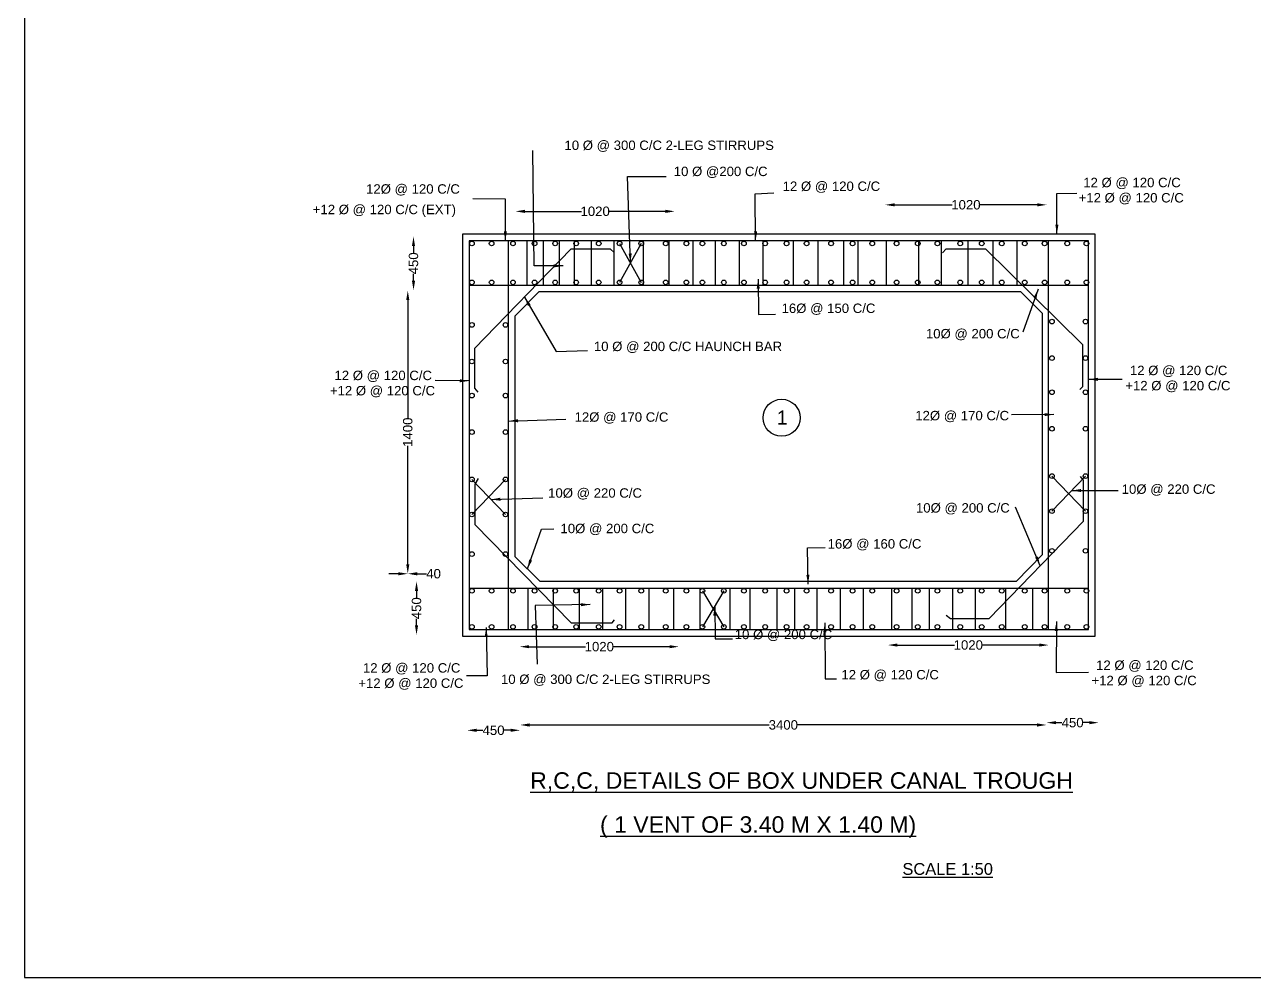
# Model space of a CAD drawing. Header units: millimetres. Extents: x 5124 to 2516816, y 2311 to 44401553.
# Drawn here: x 2511631 to 2514241, y 44397509 to 44399531 of the extents above; entities that cross this region are included whole.
import ezdxf

# ---------------------------------------------------------------- set-up
doc = ezdxf.new("R2010")
doc.units = ezdxf.units.MM
doc.header["$MEASUREMENT"] = 0
for name, color, linetype in [('DIMENSION', 7, 'Continuous'), ('DRAWING', 2, 'Continuous'), ('TEXT', 7, 'Continuous')]:
    doc.layers.add(name, color=color, linetype=linetype)
doc.styles.get("Standard").update_dxf_attribs({"font": 'arial.ttf', "height": 20})
doc.dimstyles.get("Standard").update_dxf_attribs({"dimtxt": 20, "dimasz": 20, "dimexe": 0.18, "dimexo": 0.0625, "dimgap": 0.09, "dimtad": 0, "dimdec": 0, "dimzin": 0, "dimdsep": 46, "dimtxsty": 'Standard', "dimcen": 0.09, "dimse1": 1, "dimse2": 1, "dimclrd": 1, "dimadec": 0, "dimazin": 0, "dimtfac": 1, "dimtdec": 0, "dimtofl": 0, "dimtmove": 0, "dimatfit": 3, "dimfxl": 1, "dimtolj": 1, "dimtzin": 0, "dimarcsym": 0})

# ---------------------------------------------------------------- blocks, each defined once
blk = doc.blocks.new('*D66')
at = {"layer": 'Defpoints', "color": 0, "transparency": 16777216}
for p in [(2512672.6, 44399126.1), (2513010.5, 44399134.3), (2513010.5, 44399132.6)]:
    blk.add_point(p, dxfattribs=at)
at = {"layer": 'DIMENSION', "color": 1, "lineweight": -2, "transparency": 16777216}
for p, q in [((2512692.6, 44399134.3), (2512812.6, 44399134.3)), ((2512990.5, 44399134.3), (2512870.5, 44399134.3))]:
    blk.add_line(p, q, dxfattribs=at)
at = {"layer": 'DIMENSION', "color": 1, "transparency": 16777216}
for points in [[(2512692.6, 44399137.6), (2512692.6, 44399130.9), (2512672.6, 44399134.3)], [(2512990.5, 44399137.6), (2512990.5, 44399130.9), (2513010.5, 44399134.3)]]:
    blk.add_solid(points, dxfattribs=at)
at = {"layer": 'DIMENSION', "color": 0, "transparency": 16777216, "insert": (2512841.6, 44399134.3), "char_height": 20, "attachment_point": 5}
blk.add_mtext('\\A1;1020', dxfattribs=at)
blk = doc.blocks.new('*D67')
at = {"layer": 'Defpoints', "color": 0, "transparency": 16777216}
for p in [(2513799.8, 44399148.1), (2513457, 44399139.1), (2513799.8, 44399140.7)]:
    blk.add_point(p, dxfattribs=at)
at = {"layer": 'DIMENSION', "color": 1, "lineweight": -2, "transparency": 16777216}
for p, q in [((2513477, 44399148.1), (2513599.4, 44399148.1)), ((2513779.8, 44399148.1), (2513657.4, 44399148.1))]:
    blk.add_line(p, q, dxfattribs=at)
at = {"layer": 'DIMENSION', "color": 1, "transparency": 16777216}
for points in [[(2513477, 44399151.4), (2513477, 44399144.8), (2513457, 44399148.1)], [(2513779.8, 44399151.4), (2513779.8, 44399144.8), (2513799.8, 44399148.1)]]:
    blk.add_solid(points, dxfattribs=at)
at = {"layer": 'DIMENSION', "color": 0, "transparency": 16777216, "insert": (2513628.4, 44399148.1), "char_height": 20, "attachment_point": 5}
blk.add_mtext('\\A1;1020', dxfattribs=at)
blk = doc.blocks.new('*D68')
at = {"layer": 'Defpoints', "color": 0, "transparency": 16777216}
for p in [(2512456.1, 44399080.8), (2512457, 44399080.8), (2512457.5, 44398967)]:
    blk.add_point(p, dxfattribs=at)
at = {"layer": 'DIMENSION', "color": 1, "lineweight": -2, "transparency": 16777216}
for p, q in [((2512456.1, 44399060.8), (2512456.1, 44399046.5)), ((2512456.1, 44398987), (2512456.1, 44399001.4))]:
    blk.add_line(p, q, dxfattribs=at)
at = {"layer": 'DIMENSION', "color": 1, "transparency": 16777216}
for points in [[(2512452.8, 44399060.8), (2512459.4, 44399060.8), (2512456.1, 44399080.8)], [(2512452.8, 44398987), (2512459.4, 44398987), (2512456.1, 44398967)]]:
    blk.add_solid(points, dxfattribs=at)
at = {"layer": 'DIMENSION', "color": 0, "transparency": 16777216, "insert": (2512456.1, 44399023.9), "char_height": 20, "attachment_point": 5, "rotation": 90}
blk.add_mtext('\\A1;450', dxfattribs=at)
blk = doc.blocks.new('*D69')
at = {"layer": 'Defpoints', "color": 0, "transparency": 16777216}
for p in [(2512441.8, 44398966.1), (2512443.9, 44398365.2), (2512449, 44398365.2)]:
    blk.add_point(p, dxfattribs=at)
at = {"layer": 'DIMENSION', "color": 1, "lineweight": -2, "transparency": 16777216}
for p, q in [((2512443.9, 44398946.1), (2512443.9, 44398694.6)), ((2512443.9, 44398385.2), (2512443.9, 44398636.7))]:
    blk.add_line(p, q, dxfattribs=at)
at = {"layer": 'DIMENSION', "color": 1, "transparency": 16777216}
for points in [[(2512440.6, 44398946.1), (2512447.3, 44398946.1), (2512443.9, 44398966.1)], [(2512440.6, 44398385.2), (2512447.3, 44398385.2), (2512443.9, 44398365.2)]]:
    blk.add_solid(points, dxfattribs=at)
at = {"layer": 'DIMENSION', "color": 0, "transparency": 16777216, "insert": (2512443.9, 44398665.6), "char_height": 20, "attachment_point": 5, "rotation": 90}
blk.add_mtext('\\A1;1400', dxfattribs=at)
blk = doc.blocks.new('*D70')
at = {"layer": 'Defpoints', "color": 0, "transparency": 16777216}
for p in [(2512443.9, 44398365.2), (2512443.9, 44398365.2), (2512443.9, 44398348.6)]:
    blk.add_point(p, dxfattribs=at)
at = {"layer": 'DIMENSION', "color": 1, "lineweight": -2, "transparency": 16777216}
for p, q in [((2512423.9, 44398365.2), (2512403.9, 44398365.2)), ((2512463.9, 44398365.2), (2512483.9, 44398365.2))]:
    blk.add_line(p, q, dxfattribs=at)
at = {"layer": 'DIMENSION', "color": 1, "transparency": 16777216}
for points in [[(2512423.9, 44398368.5), (2512423.9, 44398361.8), (2512443.9, 44398365.2)], [(2512463.9, 44398368.5), (2512463.9, 44398361.8), (2512443.9, 44398365.2)]]:
    blk.add_solid(points, dxfattribs=at)
at = {"layer": 'DIMENSION', "color": 0, "transparency": 16777216, "insert": (2512498.7, 44398365.2), "char_height": 20, "attachment_point": 5}
blk.add_mtext('\\A1;40', dxfattribs=at)
blk = doc.blocks.new('*D71')
at = {"layer": 'Defpoints', "color": 0, "transparency": 16777216}
for p in [(2512464.6, 44398348.6), (2512462.5, 44398235.4), (2512465, 44398235.4)]:
    blk.add_point(p, dxfattribs=at)
at = {"layer": 'DIMENSION', "color": 1, "lineweight": -2, "transparency": 16777216}
for p, q in [((2512462.5, 44398328.6), (2512462.5, 44398314.5)), ((2512462.5, 44398255.4), (2512462.5, 44398269.4))]:
    blk.add_line(p, q, dxfattribs=at)
at = {"layer": 'DIMENSION', "color": 1, "transparency": 16777216}
for points in [[(2512459.2, 44398328.6), (2512465.8, 44398328.6), (2512462.5, 44398348.6)], [(2512459.2, 44398255.4), (2512465.8, 44398255.4), (2512462.5, 44398235.4)]]:
    blk.add_solid(points, dxfattribs=at)
at = {"layer": 'DIMENSION', "color": 0, "transparency": 16777216, "insert": (2512462.5, 44398292), "char_height": 20, "attachment_point": 5, "rotation": 90}
blk.add_mtext('\\A1;450', dxfattribs=at)
blk = doc.blocks.new('*D72')
at = {"layer": 'Defpoints', "color": 0, "transparency": 16777216}
for p in [(2513019.4, 44398210.4), (2512681.4, 44398194), (2513019.4, 44398196.1)]:
    blk.add_point(p, dxfattribs=at)
at = {"layer": 'DIMENSION', "color": 1, "lineweight": -2, "transparency": 16777216}
for p, q in [((2512701.4, 44398210.4), (2512821.4, 44398210.4)), ((2512999.4, 44398210.4), (2512879.4, 44398210.4))]:
    blk.add_line(p, q, dxfattribs=at)
at = {"layer": 'DIMENSION', "color": 1, "transparency": 16777216}
for points in [[(2512701.4, 44398213.7), (2512701.4, 44398207.1), (2512681.4, 44398210.4)], [(2512999.4, 44398213.7), (2512999.4, 44398207.1), (2513019.4, 44398210.4)]]:
    blk.add_solid(points, dxfattribs=at)
at = {"layer": 'DIMENSION', "color": 0, "transparency": 16777216, "insert": (2512850.4, 44398210.4), "char_height": 20, "attachment_point": 5}
blk.add_mtext('\\A1;1020', dxfattribs=at)
blk = doc.blocks.new('*D73')
at = {"layer": 'Defpoints', "color": 0, "transparency": 16777216}
for p in [(2513462.9, 44398205), (2513804.1, 44398213.9), (2513804.1, 44398206.7)]:
    blk.add_point(p, dxfattribs=at)
at = {"layer": 'DIMENSION', "color": 1, "lineweight": -2, "transparency": 16777216}
for p, q in [((2513482.9, 44398213.9), (2513604.5, 44398213.9)), ((2513784.1, 44398213.9), (2513662.5, 44398213.9))]:
    blk.add_line(p, q, dxfattribs=at)
at = {"layer": 'DIMENSION', "color": 1, "transparency": 16777216}
for points in [[(2513482.9, 44398217.2), (2513482.9, 44398210.6), (2513462.9, 44398213.9)], [(2513784.1, 44398217.2), (2513784.1, 44398210.6), (2513804.1, 44398213.9)]]:
    blk.add_solid(points, dxfattribs=at)
at = {"layer": 'DIMENSION', "color": 0, "transparency": 16777216, "insert": (2513633.5, 44398213.9), "char_height": 20, "attachment_point": 5}
blk.add_mtext('\\A1;1020', dxfattribs=at)
blk = doc.blocks.new('*D74')
at = {"layer": 'Defpoints', "color": 0, "transparency": 16777216}
for p in [(2512569.8, 44398033), (2512569.8, 44398033), (2512682.3, 44398033.5)]:
    blk.add_point(p, dxfattribs=at)
at = {"layer": 'DIMENSION', "color": 1, "lineweight": -2, "transparency": 16777216}
for p, q in [((2512589.8, 44398033), (2512603.5, 44398033)), ((2512662.3, 44398033), (2512648.6, 44398033))]:
    blk.add_line(p, q, dxfattribs=at)
at = {"layer": 'DIMENSION', "color": 1, "transparency": 16777216}
for points in [[(2512589.8, 44398036.3), (2512589.8, 44398029.7), (2512569.8, 44398033)], [(2512662.3, 44398036.3), (2512662.3, 44398029.7), (2512682.3, 44398033)]]:
    blk.add_solid(points, dxfattribs=at)
at = {"layer": 'DIMENSION', "color": 0, "transparency": 16777216, "insert": (2512626, 44398033), "char_height": 20, "attachment_point": 5}
blk.add_mtext('\\A1;450', dxfattribs=at)
blk = doc.blocks.new('*D75')
at = {"layer": 'Defpoints', "color": 0, "transparency": 16777216}
for p in [(2512682.3, 44398033.5), (2513799.5, 44398047.9), (2513799.5, 44398044.3)]:
    blk.add_point(p, dxfattribs=at)
at = {"layer": 'DIMENSION', "color": 1, "lineweight": -2, "transparency": 16777216}
for p, q in [((2512702.3, 44398044.3), (2513211, 44398044.3)), ((2513779.5, 44398044.3), (2513270.8, 44398044.3))]:
    blk.add_line(p, q, dxfattribs=at)
at = {"layer": 'DIMENSION', "color": 1, "transparency": 16777216}
for points in [[(2512702.3, 44398047.6), (2512702.3, 44398040.9), (2512682.3, 44398044.3)], [(2513779.5, 44398047.6), (2513779.5, 44398040.9), (2513799.5, 44398044.3)]]:
    blk.add_solid(points, dxfattribs=at)
at = {"layer": 'DIMENSION', "color": 0, "transparency": 16777216, "insert": (2513240.9, 44398044.3), "char_height": 20, "attachment_point": 5}
blk.add_mtext('\\A1;3400', dxfattribs=at)
blk = doc.blocks.new('*D76')
at = {"layer": 'Defpoints', "color": 0, "transparency": 16777216}
for p in [(2513910.2, 44398049.2), (2513799.5, 44398044.3), (2513910.2, 44398044.5)]:
    blk.add_point(p, dxfattribs=at)
at = {"layer": 'DIMENSION', "color": 1, "lineweight": -2, "transparency": 16777216}
for p, q in [((2513819.5, 44398049.2), (2513832.3, 44398049.2)), ((2513890.2, 44398049.2), (2513877.4, 44398049.2))]:
    blk.add_line(p, q, dxfattribs=at)
at = {"layer": 'DIMENSION', "color": 1, "transparency": 16777216}
for points in [[(2513819.5, 44398052.5), (2513819.5, 44398045.9), (2513799.5, 44398049.2)], [(2513890.2, 44398052.5), (2513890.2, 44398045.9), (2513910.2, 44398049.2)]]:
    blk.add_solid(points, dxfattribs=at)
at = {"layer": 'DIMENSION', "color": 0, "transparency": 16777216, "insert": (2513854.9, 44398049.2), "char_height": 20, "attachment_point": 5}
blk.add_mtext('\\A1;450', dxfattribs=at)

msp = doc.modelspace()

# ---------------------------------------------------------------- linework, layer by layer
at = {"layer": 'DIMENSION', "color": 0}
msp.add_lwpolyline([(2516816.1, 44401552.6), (2511630.7, 44401552.6), (2511630.7, 44397508.6), (2516816.1, 44397508.6)], close=True, dxfattribs=at)
msp.add_circle((2513237.3, 44398696.3), 39.3, dxfattribs=at)
at = {"layer": 'DRAWING', "color": 0}
for points in [[(2512560.4, 44398233), (2513902.9, 44398233), (2513902.9, 44399086), (2512560.4, 44399086)], [(2512574.4, 44398247), (2513888.9, 44398247), (2513888.9, 44399072), (2512574.4, 44399072)]]:
    msp.add_lwpolyline(points, close=True, dxfattribs=at)
for points in [[(2512657.6, 44398247), (2512657.6, 44399072)], [(2512696.9, 44399072), (2512696.9, 44398977.8)], [(2512731.2, 44399072), (2512731.2, 44398977.8)], [(2512765.5, 44399072), (2512765.5, 44398977.8)], [(2512797, 44399072), (2512797, 44398977.8)], [(2512833.2, 44399072), (2512833.2, 44398977.8)], [(2512880.9, 44399072), (2512880.9, 44398977.8)], [(2512939.5, 44399066), (2512893.4, 44398983.6)], [(2512893.4, 44399066), (2512939.5, 44398983.6)], [(2512943.3, 44399072), (2512943.3, 44398977.8)], [(2512998.2, 44399072), (2512998.2, 44398977.8)], [(2513049.2, 44399072), (2513049.2, 44398977.8)], [(2513096.1, 44399072), (2513096.1, 44398977.8)], [(2513147.1, 44399072), (2513147.1, 44398977.8)], [(2513197.1, 44399072), (2513197.1, 44398977.8)], [(2513261.5, 44399072), (2513261.5, 44398977.8)], [(2513313.9, 44399072), (2513313.9, 44398977.8)], [(2513368.3, 44399072), (2513368.3, 44398977.8)], [(2513398.9, 44399072), (2513398.9, 44398977.8)], [(2513459, 44399072), (2513459, 44398977.8)], [(2513527.7, 44399072), (2513527.7, 44398977.8)], [(2513575.8, 44399072), (2513575.8, 44398977.8)], [(2513632.8, 44399072), (2513632.8, 44398977.8)], [(2513685.8, 44399072), (2513685.8, 44398977.8)], [(2513736.6, 44399072), (2513736.6, 44398977.8)], [(2513804, 44398247), (2513804, 44399072)], [(2512882.1, 44399047.1), (2512873.8, 44399054.1), (2512790.2, 44399054.1), (2512585.8, 44398842.9), (2512585.8, 44398759.3), (2512592.6, 44398750.3)], [(2513578.6, 44399046.5), (2513586.8, 44399054.9), (2513670.1, 44399054.9), (2513875.8, 44398851.4), (2513875.8, 44398762.1), (2513870.1, 44398756)], [(2512574.4, 44398977.8), (2513888.9, 44398977.8)], [(2512723.9, 44398349.5), (2512672.1, 44398401.1), (2512672.1, 44398912.5), (2512722.5, 44398964.3), (2513744.4, 44398964.3), (2513790.2, 44398918.5), (2513790.2, 44398405), (2513735.8, 44398349.5)], [(2513586.5, 44398277.3), (2513595.5, 44398270.5), (2513677.8, 44398270.5), (2513877.8, 44398476.9), (2513877.8, 44398563.9), (2513871.5, 44398571.4)], [(2513882.2, 44398572.4), (2513810.9, 44398498)], [(2513810.9, 44398572.4), (2513882.2, 44398498)], [(2512580, 44398490.9), (2512651.3, 44398565.3)], [(2512580, 44398565.3), (2512651.3, 44398490.9)], [(2512593.1, 44398567.2), (2512586, 44398555.5), (2512586, 44398469.9), (2512791, 44398260.8), (2512877.9, 44398260.8), (2512882.4, 44398267.7)], [(2512723.9, 44398349.5), (2513735.8, 44398349.5)], [(2512574.4, 44398334.6), (2513888.9, 44398334.6)], [(2512698.5, 44398334.6), (2512698.5, 44398247)], [(2512752.5, 44398334.6), (2512752.5, 44398247)], [(2512807.9, 44398334.6), (2512807.9, 44398247)], [(2512857.3, 44398334.6), (2512857.3, 44398247)], [(2512906.1, 44398334.6), (2512906.1, 44398247)], [(2512955.6, 44398334.6), (2512955.6, 44398247)], [(2513008.2, 44398334.6), (2513008.2, 44398247)], [(2513063.9, 44398334.6), (2513063.9, 44398247)], [(2513114.7, 44398329), (2513069.1, 44398252.5)], [(2513069.1, 44398329), (2513114.7, 44398252.5)], [(2513127.6, 44398334.6), (2513127.6, 44398247)], [(2513169.9, 44398334.6), (2513169.9, 44398247)], [(2513227.2, 44398334.6), (2513227.2, 44398247)], [(2513264.8, 44398334.6), (2513264.8, 44398247)], [(2513311.7, 44398334.6), (2513311.7, 44398247)], [(2513361.4, 44398334.6), (2513361.4, 44398247)], [(2513410.3, 44398334.6), (2513410.3, 44398247)], [(2513470.7, 44398334.6), (2513470.7, 44398247)], [(2513513.4, 44398334.6), (2513513.4, 44398247)], [(2513550.4, 44398334.6), (2513550.4, 44398247)], [(2513599.8, 44398334.6), (2513599.8, 44398247)], [(2513647.7, 44398334.6), (2513647.7, 44398247)], [(2513712.5, 44398334.6), (2513712.5, 44398247)], [(2513769.8, 44398334.6), (2513769.8, 44398247)]]:
    msp.add_lwpolyline(points, dxfattribs=at)
for centre in [(2512580, 44399066), (2512621.9, 44399066), (2512667.2, 44399066), (2512713, 44399066), (2512756.7, 44399066), (2512801.3, 44399066), (2512849.1, 44399066), (2512893.4, 44399066), (2512939.5, 44399066), (2512991.3, 44399066), (2513035.2, 44399066), (2513069.1, 44399066), (2513114.7, 44399066), (2513157.3, 44399066), (2513202.4, 44399066), (2513247.8, 44399066), (2513290.4, 44399066), (2513342.3, 44399066), (2513387.8, 44399066), (2513429.7, 44399066), (2513481.3, 44399066), (2513526.1, 44399066), (2513567.9, 44399066), (2513616.3, 44399066), (2513661.9, 44399066), (2513704.5, 44399066), (2513753.2, 44399066), (2513795.4, 44399066), (2513843.4, 44399066), (2513884.2, 44399066), (2512580, 44398983.6), (2512621.9, 44398983.6), (2512667.2, 44398983.6), (2512713, 44398983.6), (2512756.7, 44398983.6), (2512801.3, 44398983.6), (2512849.1, 44398983.6), (2512893.4, 44398983.6), (2512939.5, 44398983.6), (2512991.3, 44398983.6), (2513035.2, 44398983.6), (2513069.1, 44398983.6), (2513114.7, 44398983.6), (2513157.3, 44398983.6), (2513202.4, 44398983.6), (2513247.8, 44398983.6), (2513290.4, 44398983.6), (2513342.3, 44398983.6), (2513387.8, 44398983.6), (2513429.7, 44398983.6), (2513481.3, 44398983.6), (2513526.1, 44398983.6), (2513567.9, 44398983.6), (2513616.3, 44398983.6), (2513661.9, 44398983.6), (2513704.5, 44398983.6), (2513753.2, 44398983.6), (2513795.4, 44398983.6), (2513843.4, 44398983.6), (2513884.2, 44398983.6), (2512580, 44398893.3), (2512651.3, 44398893.3), (2513810.9, 44398900.3), (2513882.2, 44398900.3), (2512580, 44398815.7), (2512651.3, 44398815.7), (2513810.9, 44398822.8), (2513882.2, 44398822.8), (2513810.9, 44398750.3), (2513882.2, 44398750.3), (2512580, 44398743.3), (2512651.3, 44398743.3), (2513810.9, 44398673), (2513882.2, 44398673), (2512580, 44398665.9), (2512651.3, 44398665.9), (2512580, 44398565.3), (2512651.3, 44398565.3), (2513810.9, 44398572.4), (2513882.2, 44398572.4), (2512580, 44398490.9), (2512651.3, 44398490.9), (2513810.9, 44398498), (2513882.2, 44398498), (2513810.9, 44398413.9), (2513882.2, 44398413.9), (2512580, 44398406.9), (2512651.3, 44398406.9), (2512580, 44398329), (2512621.9, 44398329), (2512667.2, 44398329), (2512713, 44398329), (2512756.7, 44398329), (2512801.3, 44398329), (2512849.1, 44398329), (2512893.4, 44398329), (2512939.5, 44398329), (2512991.3, 44398329), (2513035.2, 44398329), (2513069.1, 44398329), (2513114.7, 44398329), (2513157.3, 44398329), (2513202.4, 44398329), (2513247.8, 44398329), (2513290.4, 44398329), (2513342.3, 44398329), (2513387.8, 44398329), (2513429.7, 44398329), (2513481.3, 44398329), (2513526.1, 44398329), (2513567.9, 44398329), (2513616.3, 44398329), (2513661.9, 44398329), (2513704.5, 44398329), (2513753.2, 44398329), (2513795.4, 44398329), (2513843.4, 44398329), (2513884.2, 44398329), (2512580, 44398252.5), (2512621.9, 44398252.5), (2512667.2, 44398252.5), (2512713, 44398252.5), (2512756.7, 44398252.5), (2512801.3, 44398252.5), (2512849.1, 44398252.5), (2512893.4, 44398252.5), (2512939.5, 44398252.5), (2512991.3, 44398252.5), (2513035.2, 44398252.5), (2513069.1, 44398252.5), (2513114.7, 44398252.5), (2513157.3, 44398252.5), (2513202.4, 44398252.5), (2513247.8, 44398252.5), (2513290.4, 44398252.5), (2513342.3, 44398252.5), (2513387.8, 44398252.5), (2513429.7, 44398252.5), (2513481.3, 44398252.5), (2513526.1, 44398252.5), (2513567.9, 44398252.5), (2513616.3, 44398252.5), (2513661.9, 44398252.5), (2513704.5, 44398252.5), (2513753.2, 44398252.5), (2513795.4, 44398252.5), (2513843.4, 44398252.5), (2513884.2, 44398252.5)]:
    msp.add_circle(centre, 4.91, dxfattribs=at)

# ---------------------------------------------------------------- texts
at = {"layer": 'TEXT', "color": 0}
for s, height, p in [('10 Ø @ 300 C/C 2-LEG STIRRUPS', 20, (2512776.5, 44399264.5)), ('10 Ø @200 C/C', 20, (2513008.4, 44399209.1)), ('12 Ø @ 120 C/C', 20, (2513239.5, 44399177.6)), ('12 Ø @ 120 C/C', 20, (2513877.4, 44399185.5)), ('12Ø @ 120 C/C', 20, (2512355.4, 44399171.8)), ('+12 Ø @ 120 C/C', 20, (2513867.6, 44399153.1)), ('+12 Ø @ 120 C/C (EXT)', 20, (2512242.3, 44399128.3)), ('16Ø @ 150 C/C', 20, (2513237.2, 44398918.6)), ('10Ø @ 200 C/C', 20, (2513543.5, 44398864.7)), ('10 Ø @ 200 C/C HAUNCH BAR', 20, (2512838.9, 44398837.7)), ('12 Ø @ 120 C/C', 20, (2513976.4, 44398786.7)), ('12 Ø @ 120 C/C', 20, (2512288.4, 44398776.1)), ('+12 Ø @ 120 C/C', 20, (2512278.6, 44398743.7)), ('+12 Ø @ 120 C/C', 20, (2513966.6, 44398754.4)), ('12Ø @ 170 C/C', 20, (2512797.9, 44398687.8)), ('1', 30, (2513227, 44398681.7)), ('12Ø @ 170 C/C', 20, (2513520.9, 44398690.8)), ('10Ø @ 220 C/C', 20, (2512741.8, 44398526.6)), ('10Ø @ 220 C/C', 20, (2513959, 44398534.8)), ('10Ø @ 200 C/C', 20, (2513522.4, 44398495)), ('10Ø @ 200 C/C', 20, (2512768, 44398451.3)), ('16Ø @ 160 C/C', 20, (2513334.9, 44398418.7)), ('10 Ø @ 200 C/C', 20, (2513137.8, 44398226.4)), ('12 Ø @ 120 C/C', 20, (2513904.7, 44398161.1)), ('12 Ø @ 120 C/C', 20, (2512348.7, 44398155.4)), ('10 Ø @ 300 C/C 2-LEG STIRRUPS', 20, (2512641.7, 44398131.3)), ('12 Ø @ 120 C/C', 20, (2513364.2, 44398141)), ('+12 Ø @ 120 C/C', 20, (2512338.9, 44398123)), ('+12 Ø @ 120 C/C', 20, (2513894.9, 44398128.7)), ('%%UR,C,C, DETAILS OF BOX UNDER CANAL TROUGH', 35, (2512703.7, 44397908.9)), ('%%U( 1 VENT OF 3.40 M X 1.40 M)', 35, (2512851.9, 44397815.5)), ('%%USCALE 1:50', 25, (2513493.6, 44397726.2))]:
    msp.add_text(s, height=height, dxfattribs=at).set_placement(p)

# ---------------------------------------------------------------- dimensions: what is measured, and where the dimension line sits
at = {"layer": 'DIMENSION', "color": 0}
for base, p1, p2, text, picture, middle in [((2513010.5, 44399134.3), (2512672.6, 44399126.1), (2513010.5, 44399132.6), '1020', '*D66', (2512841.6, 44399134.3)), ((2513799.8, 44399148.1), (2513457, 44399139.1), (2513799.8, 44399140.7), '1020', '*D67', (2513628.4, 44399148.1)), ((2512443.9, 44398365.2), (2512443.9, 44398348.6), (2512443.9, 44398365.2), '40', '*D70', (2512498.7, 44398365.2)), ((2513019.4, 44398210.4), (2512681.4, 44398194), (2513019.4, 44398196.1), '1020', '*D72', (2512850.4, 44398210.4)), ((2513804.1, 44398213.9), (2513462.9, 44398205), (2513804.1, 44398206.7), '1020', '*D73', (2513633.5, 44398213.9)), ((2513799.5, 44398044.3), (2512682.3, 44398033.5), (2513799.5, 44398047.9), '3400', '*D75', (2513240.9, 44398044.3)), ((2513910.2, 44398049.2), (2513799.5, 44398044.3), (2513910.2, 44398044.5), '450', '*D76', (2513854.9, 44398049.2)), ((2512569.8, 44398033), (2512682.3, 44398033.5), (2512569.8, 44398033), '450', '*D74', (2512626, 44398033))]:
    dim = msp.add_linear_dim(base=base, p1=p1, p2=p2, text=text, dimstyle='Standard', dxfattribs=at)
    dim.commit()
    dim.dimension.update_dxf_attribs({"geometry": picture, "text_midpoint": middle})
for base, p1, p2, text, picture, middle in [((2512456.1, 44399080.8), (2512457.5, 44398967), (2512457, 44399080.8), '450', '*D68', (2512456.1, 44399023.9)), ((2512443.9, 44398365.2), (2512441.8, 44398966.1), (2512449, 44398365.2), '1400', '*D69', (2512443.9, 44398665.6)), ((2512462.5, 44398235.4), (2512464.6, 44398348.6), (2512465, 44398235.4), '450', '*D71', (2512462.5, 44398292))]:
    dim = msp.add_linear_dim(base=base, p1=p1, p2=p2, angle=90, text=text, dimstyle='Standard', dxfattribs=at)
    dim.commit()
    dim.dimension.update_dxf_attribs({"geometry": picture, "text_midpoint": middle})

# ---------------------------------------------------------------- leaders
for points in [[(2512773.5, 44399018.4), (2512712.4, 44399018.8), (2512709.3, 44399263.5)], [(2512916.5, 44399024.8), (2512910.2, 44399208), (2512992.5, 44399208)], [(2513182.2, 44399072), (2513181.5, 44399171.4), (2513220.9, 44399173.4)], [(2513821.5, 44399086), (2513821.2, 44399172.1), (2513863.6, 44399173.2)], [(2512651, 44399072), (2512651, 44399160.3), (2512581.9, 44399160.8)], [(2513187.5, 44398990.2), (2513188.1, 44398915.2), (2513224.1, 44398915.8)], [(2513781.6, 44398968.9), (2513749.4, 44398878)], [(2512691.7, 44398952.3), (2512758.6, 44398837.2), (2512825.1, 44398838.7)], [(2513888.9, 44398777.8), (2513960.1, 44398777.8)], [(2512574.4, 44398774.6), (2512501.9, 44398775.1)], [(2513815.2, 44398703), (2513725.1, 44398702.7)], [(2512657.6, 44398689.3), (2512779.4, 44398693.1)], [(2513852.9, 44398541.8), (2513951.4, 44398541.8)], [(2512620.7, 44398522.8), (2512730.7, 44398526)], [(2513786, 44398382.2), (2513733.9, 44398506.7)], [(2512698, 44398375.3), (2512727.5, 44398460), (2512754.2, 44398460.5)], [(2513293.5, 44398342.9), (2513291.9, 44398420.4), (2513329.8, 44398420.9)], [(2512831.2, 44398299.8), (2512714.6, 44398298), (2512718.2, 44398173.2)], [(2513095.3, 44398296.5), (2513096.2, 44398227.4), (2513133.3, 44398227.4)], [(2513328.9, 44398261.1), (2513329.5, 44398142.5), (2513353.7, 44398142.5)], [(2513820.4, 44398263.6), (2513819.9, 44398155.3), (2513888.6, 44398156.2)], [(2512610.1, 44398250.8), (2512612.2, 44398148.8), (2512568.6, 44398148.8)]]:
    msp.add_leader(points, dimstyle='Standard', override={"dimgap": 0.09, "dimtad": 0}, dxfattribs=at)

doc.saveas('drawing.dxf')
